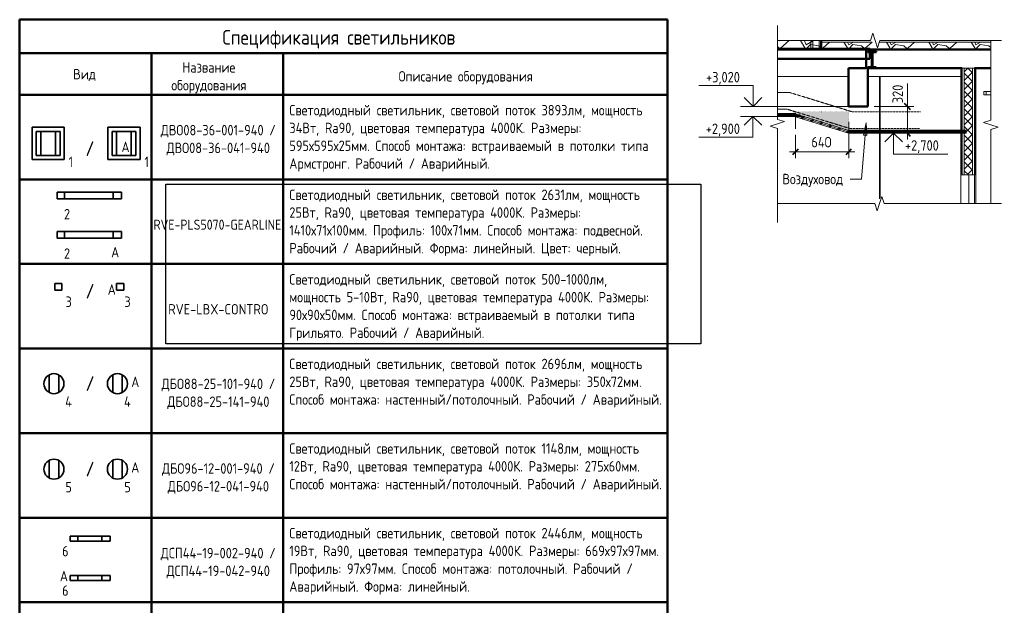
# Model space of a CAD drawing. Header units: millimetres. Extents: x -13069 to 207500, y -71366 to 56785.
# Drawn here: x 69244 to 80998, y -2979 to 4059 of the extents above; entities that cross this region are included whole.
import ezdxf

# ---------------------------------------------------------------- set-up
doc = ezdxf.new("R2010")
doc.units = ezdxf.units.MM
doc.linetypes.add('ADSK_Линия разреза', pattern=[20, 0, -10, 0, -10])
doc.linetypes.add('ADSK_Штриховая_ш3 п1_5', pattern=[4.5, 3, -1.5])
for name, color, linetype, lineweight in [('Аннотация', 7, 'Continuous', 18), ('Двери', 7, 'Continuous', 9), ('Каркас', 7, 'Continuous', 18), ('Отметки', 7, 'Continuous', 9), ('Перекрытие', 7, 'Continuous', 18), ('Потолки', 7, 'Continuous', 9), ('Размеры', 7, 'Continuous', 9), ('Размеры-50', 7, 'Continuous', 9), ('Стены внутренние', 7, 'Continuous', 18), ('Стены отделка', 7, 'Continuous', 30), ('Стены штриховка', 7, 'Continuous', 9), ('Узлы', 7, 'Continuous', 18)]:
    doc.layers.add(name, color=color, linetype=linetype, lineweight=lineweight)
doc.layers.add('вспомогательные невид.', color=140, linetype='Continuous', plot=False)
doc.layers.add('Линии', color=7, linetype='Continuous', lineweight=9, true_color=0x00a600)
doc.styles.add('GOST Common_4', font='GOST_Common.ttf', dxfattribs={"width": 0.9, "height": 125})
doc.styles.add('GOST Common_5', font='GOST_Common.ttf', dxfattribs={"width": 0.9, "height": 175})
doc.styles.add('GOST Common_6', font='GOST_Common.ttf', dxfattribs={"width": 0.9, "height": 125})
doc.dimstyles.new('ADSK_Основной_2_5_мм', dxfattribs={"dimscale": 304.8, "dimtxt": 125.714375, "dimasz": 0.231955, "dimexe": 0.246063, "dimexo": 0.246063, "dimgap": 0.049213, "dimtad": 1, "dimrnd": 0.01, "dimdsep": 46, "dimtxsty": 'GOST Common_6', "dimblk1": 'OBLIQUE', "dimblk2": 'OBLIQUE', "dimsah": 1, "dimcen": 0.09, "dimdle": 0.246063, "dimazin": 2, "dimtfac": 1, "dimtdec": 4, "dimtix": 1, "dimtmove": 1, "dimatfit": 3, "dimfxl": 1, "dimtvp": 1, "dimtolj": 1, "dimtzin": 0, "dimlwd": 20, "dimlwe": 20, "dimarcsym": 2})
doc.dimstyles.new('ADSK_Основной_2_5_мм_1', dxfattribs={"dimscale": 304.8, "dimtxt": 125.714375, "dimasz": 0.231955, "dimexe": 0.246063, "dimexo": 0.246063, "dimgap": 0.049213, "dimtad": 1, "dimrnd": 0.01, "dimdsep": 46, "dimtxsty": 'GOST Common_6', "dimblk1": 'OBLIQUE', "dimblk2": 'OBLIQUE', "dimsah": 1, "dimcen": 0.09, "dimdle": 0.246063, "dimazin": 2, "dimtfac": 1, "dimtdec": 4, "dimtix": 1, "dimtmove": 0, "dimatfit": 3, "dimfxl": 1, "dimtvp": 1, "dimtolj": 1, "dimtzin": 0, "dimlwd": 20, "dimlwe": 20, "dimarcsym": 2})
pattern_1 = [(228.013, (72105.54, 7964.516), (-4063.98296, -4572.01447), [68.344, -6766.097]), (184.97, (72059.82, 7913.716), (6095.998235, 508.027554), [117.281, -11610.81]), (132.51, (71942.98, 7903.556), (5079.95691, -5588.03992), [82.696, -8186.944]), (267.274, (71744.86, 7776.556), (507.94474, 10160.002387), [106.801, -10573.287]), (292.834, (71739.78, 7669.876), (-2540.03643, 6095.98479), [104.727, -10367.961]), (357.274, (71780.42, 7573.356), (-10160.002387, 507.94474), [106.801, -10573.287]), (37.694, (71887.1, 7568.276), (-6604.021272, -5079.971602), [141.239, -13982.623]), (72.255, (71998.86, 7654.636), (3556.064373, 11175.979774), [133.344, -13201.051]), (121.43, (72039.5, 7781.636), (-4064.05045, 6603.968875), [107.163, -10609.109]), (175.236, (71983.62, 7873.076), (5587.99703, -508.03486), [122.343, -5994.788]), (222.397, (71861.7, 7883.236), (-6096.042793, -5587.953647), [158.216, -15663.355]), (138.814, (72247.78, 7771.476), (-3555.99644, 3048.0045), [54.001, -5346.113]), (171.469, (72207.14, 7807.036), (6603.99527, -1016.02695), [102.736, -10170.928]), (225, (72105.54, 7822.28), (6e-14, -508), [71.842, -646.578]), (203.199, (72069.98, 7883.236), (2539.99304, 1016.019), [38.688, -3830.124]), (291.801, (72034.42, 7868), (-507.9893, 1524.0036), [54.713, -2680.95]), (30.964, (72054.74, 7817.2), (1523.9959, 1016.0063), [88.864, -2873.26]), (161.565, (72130.94, 7862.92), (1015.9995, -508.0012), [64.257, -1542.18]), (16.389, (71739.78, 7867.996), (5080.01418, 1523.951934), [90.018, -8911.765]), (70.346, (71826.14, 7893.396), (-2032.01758, -5587.99429), [75.52, -7476.443]), (293.199, (72130.94, 7964.516), (-1016.019, 2539.99304), [77.376, -3791.437]), (343.61, (72161.42, 7893.396), (-5079.987584, 1524.0406), [90.018, -8911.765]), (339.444, (71739.78, 7553.036), (-2540.0012, 1015.99825), [86.807, -4253.547]), (294.775, (71821.06, 7522.556), (-2539.9866, 5588.0063), [72.734, -7200.719]), (66.801, (72136.02, 7456.516), (1016.019, 2539.99304), [77.376, -3791.437]), (17.354, (72166.5, 7527.636), (-6604.00137, -2031.99704), [85.157, -8430.475]), (69.444, (71887.1, 7456.516), (-1015.99825, -2540.0012), [43.404, -4296.951]), (101.31, (72105.54, 7456.52), (-508.0024, 2031.9995), [25.903, -2564.4]), (165.964, (72100.46, 7481.92), (1524.002, -507.9934), [104.727, -1989.81]), (186.009, (71998.86, 7507.316), (5079.99949, 507.99935), [97.053, -9608.273]), (303.69, (72054.74, 7771.48), (-507.9988, 1016.0008), [73.265, -1758.355]), (353.157, (72095.38, 7710.516), (8635.99603, -1016.034418), [127.911, -12663.202]), (60.945, (72222.38, 7695.276), (-2032.0253, -3555.98588), [52.302, -5177.878]), (90, (72247.8, 7741), (-508, 508), [30.48, -477.52]), (120.256, (71988.7, 7522.556), (2031.9722, -3556.01508), [70.573, -6986.788]), (48.013, (71953.14, 7583.516), (4063.98296, 4572.01447), [136.689, -6697.752]), (0, (72044.6, 7685.1), (508, 508), [132.08, -375.92]), (325.305, (72176.66, 7685.116), (-5080.00937, 3555.98659), [80.322, -7951.863]), (254.055, (72242.7, 7639.396), (-507.9861, -2032.00347), [73.966, -3624.33]), (207.646, (72222.38, 7568.276), (-9651.99768, -5080.003305), [120.429, -11922.493]), (175.426, (72115.7, 7512.396), (-6603.999606, 508.009387), [127.406, -12613.17])]

# ---------------------------------------------------------------- blocks, each defined once
blk = doc.blocks.new('AC_Дверь_Однопольная_Деревянная - 1050х2200 пр EI30 Д-34пр-3635889-а-а_потолки')
at = {"layer": 'Двери'}
for p, q in [((-31426, 2200), (-31496, 2200)), ((-31496, 2200), (-31496, 1856)), ((-31426, 1856), (-31426, 2200))]:
    blk.add_line(p, q, dxfattribs=at)
blk = doc.blocks.new('Типовая двутавровая балка _АСТО 20-93_ Балки - 100х200Н Б-12-2301006-а-а_потолки')
at = {"layer": 'Каркас', "lineweight": 50}
for p, q in [((-32604, 3680), (-32704, 3680)), ((-32704, 3680), (-32704, 3669)), ((-32704, 3669), (-32657, 3669)), ((-32657, 3669), (-32657, 3491)), ((-32650, 3491), (-32650, 3669)), ((-32650, 3669), (-32604, 3669)), ((-32604, 3669), (-32604, 3680)), ((-32657, 3491), (-32704, 3491)), ((-32704, 3491), (-32704, 3480)), ((-32704, 3480), (-32604, 3480)), ((-32604, 3491), (-32650, 3491)), ((-32604, 3480), (-32604, 3491))]:
    blk.add_line(p, q, dxfattribs=at)
blk = doc.blocks.new('ADSK_Обрыв_Линия - По умолчанию-6559408-а-а_потолки')
at = {"layer": 'Узлы', "lineweight": 20}
for p, q in [((-31232, 3810), (-31232, 2855)), ((-31232, 2744), (-31232, 1856))]:
    blk.add_line(p, q, dxfattribs=at)
blk = doc.blocks.new('ADSK_Обрыв_Линия - По умолчанию-6560891-а-а_потолки')
at = {"layer": 'Узлы', "lineweight": 20}
for p, q in [((-32622, 1856), (-33788, 1856)), ((-31256, 1856), (-32511, 1856))]:
    blk.add_line(p, q, dxfattribs=at)
blk = doc.blocks.new('ADSK_Обрыв_Линия - По умолчанию-6560828-а-а_потолки')
at = {"layer": 'Узлы', "lineweight": 20}
for p, q in [((-32672, 3810), (-33788, 3810)), ((-31256, 3810), (-32561, 3810))]:
    blk.add_line(p, q, dxfattribs=at)
blk = doc.blocks.new('ADSK_Обрыв_Линия - По умолчанию-5873645-а-а_потолки')
at = {"layer": 'Узлы', "lineweight": 20}
for p, q in [((-33788, 3840), (-33788, 2865)), ((-33788, 2754), (-33788, 1780))]:
    blk.add_line(p, q, dxfattribs=at)
blk = doc.blocks.new('Высотные отметки - Стрелка вниз-12094-а-а_потолки')
at = {"layer": 'Аннотация', "lineweight": 20}
for p, q in [((-32546, 2700), (-32246, 2700)), ((-32396, 2700), (-32502, 2594)), ((-32396, 2700), (-32396, 2450)), ((-32396, 2700), (-32289, 2594)), ((-32396, 2450), (-31746, 2450))]:
    blk.add_line(p, q, dxfattribs=at)
blk = doc.blocks.new('DIMBLOCK21-а-а_потолки')
at = {"layer": 'Размеры-50', "lineweight": 20, "transparency": 16777216}
for p, q in [((79873, 3294), (79873, 3058)), ((79873, 3095), (79873, 2625)), ((79873, 3058), (79873, 2860)), ((79873, 3020), (79475, 3020)), ((79873, 3020), (79948, 3020)), ((79873, 2700), (79848, 2700)), ((79873, 2700), (79948, 2700))]:
    blk.add_line(p, q, dxfattribs=at)
at = {"layer": 'Размеры-50', "lineweight": 40, "transparency": 16777216}
for p, q in [((79873, 3020), (79837, 3055)), ((79873, 3020), (79908, 2985)), ((79873, 2700), (79837, 2735)), ((79873, 2700), (79908, 2665))]:
    blk.add_line(p, q, dxfattribs=at)
at = {"layer": 'Размеры-50', "color": 0, "lineweight": 20, "transparency": 16777216, "insert": (79694, 3058), "char_height": 125, "width": 283.82, "attachment_point": 1, "rotation": 90, "line_spacing_factor": 1.022761, "style": 'GOST Common_6'}
blk.add_mtext('320', dxfattribs=at)
blk = doc.blocks.new('_Oblique')
at = {"color": 0, "linetype": 'ByBlock', "lineweight": -2}
blk.add_line((-0.5, -0.5), (0.5, 0.5), dxfattribs=at)
blk = doc.blocks.new('DIMBLOCK22-а-а_потолки')
at = {"layer": 'Размеры-50', "lineweight": 20, "transparency": 16777216}
for p, q in [((79170, 2477), (79170, 2836)), ((78535, 2477), (78535, 2678)), ((78460, 2477), (79245, 2477)), ((78535, 2477), (78535, 2402)), ((79170, 2477), (79170, 2402))]:
    blk.add_line(p, q, dxfattribs=at)
at = {"layer": 'Размеры-50', "lineweight": 40, "transparency": 16777216}
for p, q in [((78535, 2477), (78499, 2442)), ((78535, 2477), (78570, 2512)), ((79170, 2477), (79134, 2442)), ((79170, 2477), (79205, 2512))]:
    blk.add_line(p, q, dxfattribs=at)
at = {"layer": 'Размеры-50', "color": 0, "lineweight": 20, "transparency": 16777216, "insert": (78723, 2655), "char_height": 125, "width": 309.39, "attachment_point": 1, "line_spacing_factor": 1.022761, "style": 'GOST Common_6'}
blk.add_mtext('64О', dxfattribs=at)
blk = doc.blocks.new('Высотные отметки - Стрелка вверх-12093-а-а_потолки')
at = {"layer": 'Аннотация', "lineweight": 20}
for p, q in [((-34078, 3270), (-34728, 3270)), ((-34078, 3020), (-34078, 3270)), ((-34078, 3020), (-34184, 3126)), ((-34078, 3020), (-33972, 3126)), ((-33928, 3020), (-34228, 3020))]:
    blk.add_line(p, q, dxfattribs=at)

msp = doc.modelspace()

# ---------------------------------------------------------------- hatches: boundary and pattern name
at = {"layer": 'Аннотация', "lineweight": 9}
msp.add_hatch(color=256, dxfattribs=at).paths.add_polyline_path([(79378.057, 2822.257), (79346.071, 2674.382), (79385.434, 2671.143)])
at = {"layer": 'Перекрытие', "lineweight": 9}
h = msp.add_hatch(dxfattribs=at)
h.set_pattern_fill('FP_116', color=256, style=0, pattern_type=2)
h.set_pattern_definition(pattern_1)
h.paths.add_polyline_path([(78543.799, 3710), (78840.745, 3710), (78840.745, 3810.202), (78316.48, 3810.202), (78316.48, 3710)])
h = msp.add_hatch(dxfattribs=at)
h.set_pattern_fill('FP_116', color=256, style=0, pattern_type=2)
h.set_pattern_definition(pattern_1)
h.paths.add_polyline_path([(78840.745, 3700), (80871.691, 3700), (80871.691, 3790), (79536.548, 3790), (79515.463, 3723.599), (79451.204, 3790), (78840.745, 3790), (78840.745, 3740.207)])
at = {"layer": 'Стены внутренние', "lineweight": 9}
h = msp.add_hatch(dxfattribs=at)
h.set_pattern_fill('FP_117', color=256, style=0, pattern_type=2)
h.set_pattern_definition([(45, (71739.78, 7456.516), (-53.033, 53.033), []), (135, (71739.78, 7456.516), (-53.033, -53.033), [])])
h.paths.add_polyline_path([(80607.71, 2200), (80652.71, 2200), (80652.71, 3480), (80552.71, 3480), (80552.71, 2200)])
at = {"layer": 'Узлы', "lineweight": 20, "true_color": 0xffffff}
msp.add_hatch(color=7, dxfattribs=at).paths.add_polyline_path([(79169.69, 2737.792), (79169.69, 2953.482), (78510.899, 2953.482), (78510.21, 2940.789), (79113.374, 2755.127)])
at = {"layer": 'Узлы', "lineweight": 50, "true_color": 0x00ff00}
h = msp.add_hatch(dxfattribs=at)
h.set_pattern_fill('FP_118', color=3, style=0, pattern_type=2)
h.set_pattern_definition([(45, (71739.78, 7456.52), (-70.7107, 70.7107), [])])
h.paths.add_polyline_path([(79169.69, 2700), (79169.69, 2733.482), (78525.603, 2931.74), (78521.668, 2931.74), (78519.944, 2900), (79117.711, 2716)])

# ---------------------------------------------------------------- linework, layer by layer
at = {"layer": 'Аннотация', "lineweight": 20}
for p, q in [((78316.48, 3840), (78316.48, 3990)), ((79431.654, 3810.202), (79459.808, 3896.852)), ((79431.654, 3810.202), (79459.808, 3896.852)), ((79459.808, 3896.852), (79487.963, 3810.202)), ((79459.808, 3896.852), (79487.963, 3810.202)), ((79487.963, 3810.202), (79515.463, 3723.599)), ((79542.963, 3810.202), (79515.463, 3723.599)), ((79542.963, 3810.202), (79515.463, 3723.599)), ((80847.963, 3810.202), (80997.963, 3810.202)), ((78316.48, 2865), (78403.083, 2837.5)), ((78316.48, 2865), (78403.083, 2837.5)), ((78316.48, 2810), (78403.083, 2837.5)), ((80871.691, 2855), (80785.089, 2827.5)), ((80871.691, 2855), (80785.089, 2827.5)), ((80871.691, 2800), (80785.089, 2827.5)), ((78229.83, 2781.846), (78316.48, 2810)), ((78229.83, 2781.846), (78316.48, 2810)), ((78316.48, 2753.691), (78229.83, 2781.846)), ((78316.48, 2753.691), (78229.83, 2781.846)), ((80958.342, 2771.846), (80871.691, 2800)), ((80958.342, 2771.846), (80871.691, 2800)), ((80871.691, 2743.691), (80958.342, 2771.846)), ((80871.691, 2743.691), (80958.342, 2771.846)), ((79537.963, 1856.342), (79565.463, 1942.944)), ((79592.963, 1856.342), (79565.463, 1942.944)), ((79592.963, 1856.342), (79565.463, 1942.944)), ((78316.48, 1780), (78316.48, 1630)), ((79481.654, 1856.342), (79509.808, 1769.692)), ((79481.654, 1856.342), (79509.808, 1769.692)), ((79509.808, 1769.692), (79537.963, 1856.342)), ((79509.808, 1769.692), (79537.963, 1856.342)), ((80847.963, 1856.342), (80997.963, 1856.342))]:
    msp.add_line(p, q, dxfattribs=at)
at = {"layer": 'Аннотация', "lineweight": 9}
for p, q in [((79378.057, 2822.257), (79322.73, 2150.063)), ((79378.057, 2822.257), (79346.071, 2674.382)), ((79385.434, 2671.143), (79378.057, 2822.257)), ((79346.071, 2674.382), (79385.434, 2671.143)), ((79220.493, 2150.063), (79186.727, 2150.063)), ((79322.73, 2150.063), (79220.493, 2150.063))]:
    msp.add_line(p, q, dxfattribs=at)
at = {"layer": 'вспомогательные невид.'}
msp.add_lwpolyline([(70994.51, 2087.757), (77399.181, 2087.757), (77399.181, 175.256), (70994.51, 175.256)], close=True, dxfattribs=at)
at = {"layer": 'Каркас', "lineweight": 50}
for p, q in [((79378.899, 3700), (79378.899, 3480)), ((80871.691, 3700), (79378.899, 3700)), ((79378.899, 3480), (79169.69, 3480)), ((79169.69, 3480), (79169.69, 3020)), ((79399.69, 3480), (80527.71, 3480)), ((79399.69, 3020), (79399.69, 3480)), ((80677.71, 3480), (80871.691, 3480)), ((79169.69, 3020), (79399.69, 3020))]:
    msp.add_line(p, q, dxfattribs=at)
at = {"layer": 'Каркас', "lineweight": 20}
for p, q in [((79378.899, 3480), (79399.69, 3480)), ((79399.69, 3480), (79378.899, 3480)), ((80527.71, 3480), (80552.71, 3480)), ((80552.71, 3480), (80652.71, 3480)), ((80652.71, 3480), (80677.71, 3480))]:
    msp.add_line(p, q, dxfattribs=at)
at = {"layer": 'Линии', "color": 7, "lineweight": 50}
for p, q in [((69243.742, 4059.411), (69243.742, -10299.036)), ((69243.742, 4059.411), (76999.327, 4059.411)), ((76999.327, 4059.411), (76999.327, -10299.036)), ((69243.742, 3659.411), (76999.327, 3659.411)), ((70823.742, 3659.411), (70823.742, -10299.036)), ((72399.327, 3659.411), (72399.327, -10299.036)), ((69243.742, 3159.411), (76999.327, 3159.411)), ((69243.742, 2146.337), (76999.327, 2146.337)), ((69243.742, 1133.262), (76999.327, 1133.262)), ((69243.742, 120.188), (76999.327, 120.188)), ((69243.742, -892.887), (76999.327, -892.887)), ((69243.742, -1905.961), (76999.327, -1905.961)), ((69243.742, -2919.036), (76999.327, -2919.036))]:
    msp.add_line(p, q, dxfattribs=at)
at = {"layer": 'Линии', "color": 7, "lineweight": 20}
for p, q in [((78463.171, 3186.724), (78316.48, 3186.724)), ((78433.051, 2986.724), (78316.48, 2986.724)), ((78534.69, 2929.24), (78534.69, 2753.482))]:
    msp.add_line(p, q, dxfattribs=at)
at = {"layer": 'Линии', "color": 7, "linetype": 'ADSK_Штриховая_ш3 п1_5'}
for p, q in [((79208.575, 2957), (78463.171, 3186.724)), ((79178.455, 2757), (78433.051, 2986.724)), ((80028.575, 2957), (79208.575, 2957)), ((80018.455, 2757), (79178.455, 2757))]:
    msp.add_line(p, q, dxfattribs=at)
at = {"layer": 'Линии', "color": 7, "linetype": 'ADSK_Линия разреза', "true_color": 0xffffff}
for p, q in [((78510.899, 2953.482), (78510.21, 2940.789)), ((78510.21, 2940.789), (79169.69, 2737.792)), ((79169.69, 2953.482), (78510.899, 2953.482)), ((79169.69, 2737.792), (79169.69, 2953.482))]:
    msp.add_line(p, q, dxfattribs=at)
at = {"layer": 'Линии', "color": 7}
for p, q in [((78521.679, 2931.953), (78519.944, 2900)), ((78519.944, 2900), (79169.69, 2700)), ((78520.812, 2915.976), (79169.69, 2716)), ((78525.603, 2931.74), (78521.679, 2931.953)), ((79169.69, 2733.482), (78525.603, 2931.74)), ((79169.69, 2700), (79169.69, 2733.482))]:
    msp.add_line(p, q, dxfattribs=at)
at = {"layer": 'Линии', "color": 5, "lineweight": 35, "true_color": 0x0000ff}
for p, q in [((69391.988, 2769.875), (69778.489, 2769.875)), ((69391.988, 2382.866), (69391.988, 2769.875)), ((69728.489, 2719.875), (69441.988, 2719.875)), ((69441.988, 2719.875), (69441.988, 2432.866)), ((69496.527, 2719.875), (69496.527, 2432.866)), ((69672.527, 2719.875), (69672.527, 2432.866)), ((69728.489, 2432.866), (69728.489, 2719.875)), ((69778.489, 2769.875), (69778.489, 2382.866)), ((69778.489, 2382.866), (69391.988, 2382.866)), ((69441.988, 2432.866), (69728.489, 2432.866)), ((69691.652, 1912.846), (69691.652, 1992.846)), ((69691.652, 1992.846), (70464.283, 1992.846)), ((70464.283, 1912.846), (69691.652, 1912.846)), ((69781.639, 1912.846), (69781.639, 1992.846)), ((70364.283, 1992.846), (70364.283, 1912.846)), ((70464.283, 1992.846), (70464.283, 1912.846)), ((69749.715, 901.124), (69664.981, 901.124)), ((69664.981, 821.124), (69664.981, 901.124)), ((69749.715, 821.124), (69749.715, 901.124)), ((69664.981, 821.124), (69749.715, 821.124)), ((69598.135, -406.298), (69598.135, -194.666)), ((69713.135, -405.309), (69713.135, -195.654)), ((69598.135, -1430.115), (69598.135, -1218.483)), ((69713.135, -1429.127), (69713.135, -1219.472)), ((69850.609, -2187.154), (69850.609, -2127.154)), ((69850.609, -2127.154), (70327.716, -2127.154)), ((70327.716, -2187.154), (69850.609, -2187.154)), ((69940.597, -2187.154), (69940.597, -2127.154)), ((70227.716, -2127.154), (70227.716, -2187.154)), ((70327.716, -2127.154), (70327.716, -2187.154))]:
    msp.add_line(p, q, dxfattribs=at)
at = {"layer": 'Линии', "color": 1, "lineweight": 35, "true_color": 0xff0000}
for p, q in [((70300.442, 2769.875), (70686.942, 2769.875)), ((70300.442, 2382.866), (70300.442, 2769.875)), ((70636.942, 2719.875), (70350.442, 2719.875)), ((70350.442, 2719.875), (70350.442, 2432.866)), ((70404.981, 2719.875), (70404.981, 2432.866)), ((70580.981, 2719.875), (70580.981, 2432.866)), ((70636.942, 2432.866), (70636.942, 2719.875)), ((70686.942, 2769.875), (70686.942, 2382.866)), ((70686.942, 2382.866), (70300.442, 2382.866)), ((70350.442, 2432.866), (70636.942, 2432.866)), ((69691.652, 1440.511), (69691.652, 1520.511)), ((69691.652, 1520.511), (70464.283, 1520.511)), ((70464.283, 1440.511), (69691.652, 1440.511)), ((69781.639, 1440.511), (69781.639, 1520.511)), ((70364.283, 1520.511), (70364.283, 1440.511)), ((70464.283, 1520.511), (70464.283, 1440.511)), ((70489.715, 901.124), (70404.981, 901.124)), ((70404.981, 821.124), (70404.981, 901.124)), ((70489.715, 821.124), (70489.715, 901.124)), ((70404.981, 821.124), (70489.715, 821.124)), ((70358.135, -406.298), (70358.135, -194.666)), ((70473.135, -405.309), (70473.135, -195.654)), ((70358.135, -1430.115), (70358.135, -1218.483)), ((70473.135, -1429.127), (70473.135, -1219.472)), ((69850.609, -2659.489), (69850.609, -2599.489)), ((69850.609, -2599.489), (70327.716, -2599.489)), ((70327.716, -2659.489), (69850.609, -2659.489)), ((69940.597, -2659.489), (69940.597, -2599.489)), ((70227.716, -2599.489), (70227.716, -2659.489)), ((70327.716, -2599.489), (70327.716, -2659.489))]:
    msp.add_line(p, q, dxfattribs=at)
at = {"layer": 'Линии', "color": 5, "lineweight": 35, "true_color": 0x0000ff}
for centre in [(69654.73, -300.482), (69654.73, -1324.299)]:
    msp.add_circle(centre, 120, dxfattribs=at)
at = {"layer": 'Линии', "color": 1, "lineweight": 35, "true_color": 0xff0000}
for centre in [(70414.73, -300.482), (70414.73, -1324.299)]:
    msp.add_circle(centre, 120, dxfattribs=at)
at = {"layer": 'Отметки', "lineweight": 20}
for p, q in [((78912.732, 3020), (78026.378, 3020)), ((79197.853, 3020), (78912.732, 3020)), ((78505.718, 2900), (78023.461, 2900)), ((78374.984, 2900), (78505.718, 2900)), ((79622.675, 2700), (79708.425, 2700)), ((79741.705, 2700), (79622.675, 2700))]:
    msp.add_line(p, q, dxfattribs=at)
at = {"layer": 'Перекрытие', "lineweight": 50}
for p, q in [((78840.745, 3810.202), (78840.745, 3700)), ((79422.559, 3710), (78316.48, 3710)), ((78316.48, 3700), (80871.691, 3700)), ((79422.559, 3590), (79422.559, 3710)), ((78316.48, 3590), (79422.559, 3590))]:
    msp.add_line(p, q, dxfattribs=at)
at = {"layer": 'Перекрытие', "lineweight": 20}
for p, q in [((79451.204, 3790), (78840.745, 3790)), ((80871.691, 3790), (79536.548, 3790))]:
    msp.add_line(p, q, dxfattribs=at)
at = {"layer": 'Потолки', "lineweight": 20}
for p, q in [((80871.691, 3480), (80677.71, 3480)), ((80677.71, 3480), (80677.71, 3475)), ((80677.71, 3475), (80871.691, 3475)), ((78316.48, 2900), (78642.721, 2900)), ((79169.69, 2716), (79169.69, 2700)), ((80577.71, 2700), (80577.71, 2716)), ((79169.69, 2700), (80577.71, 2700))]:
    msp.add_line(p, q, dxfattribs=at)
at = {"layer": 'Потолки'}
for p, q in [((80788.927, 3200), (80788.927, 3160)), ((80788.927, 3200), (80871.691, 3200)), ((80817.778, 3200), (80817.778, 3160)), ((80871.691, 3160), (80788.927, 3160))]:
    msp.add_line(p, q, dxfattribs=at)
at = {"layer": 'Потолки', "lineweight": 35}
for p, q in [((78538.762, 2932), (78316.48, 2932)), ((78590.741, 2916), (78316.48, 2916)), ((80577.71, 2732), (79169.69, 2732)), ((79169.69, 2732), (79169.69, 2716)), ((80577.71, 2716), (79169.69, 2716)), ((80577.71, 2716), (80577.71, 2732))]:
    msp.add_line(p, q, dxfattribs=at)
at = {"layer": 'Стены внутренние', "lineweight": 20}
for p, q in [((79169.69, 3380), (78316.48, 3380)), ((80511.81, 3380), (79399.69, 3380)), ((79537.345, 2732), (79537.345, 3380)), ((79545.295, 3380), (79545.295, 2732)), ((79537.345, 1913.89), (79537.345, 2700)), ((79545.295, 2700), (79545.295, 1922.105)), ((80511.81, 1856.342), (80511.81, 2200)), ((80692.71, 2200), (80692.71, 1856.342))]:
    msp.add_line(p, q, dxfattribs=at)
at = {"layer": 'Стены отделка', "lineweight": 20}
for p, q in [((78715.745, 3810.202), (78715.745, 3700)), ((80511.81, 3480), (80511.81, 2200)), ((80527.71, 3480), (80511.81, 3480)), ((80527.71, 3380), (80527.71, 3480)), ((80692.71, 2200), (80692.71, 3480)), ((80527.71, 3380), (80511.81, 3380)), ((80511.81, 2200), (80607.71, 2200)), ((80677.71, 2200), (80692.71, 2200))]:
    msp.add_line(p, q, dxfattribs=at)
at = {"layer": 'Стены штриховка'}
for p, q in [((78740.745, 3700), (78740.745, 3810.202)), ((78815.745, 3700), (78815.745, 3810.202)), ((80518.71, 2200), (80518.71, 3480)), ((80677.71, 3480), (80527.71, 3480)), ((80552.71, 2200), (80552.71, 3480)), ((80652.71, 2200), (80652.71, 3480)), ((80677.71, 3475), (80677.71, 2200)), ((80683.71, 3480), (80683.71, 2200)), ((80527.71, 2200), (80527.71, 3380))]:
    msp.add_line(p, q, dxfattribs=at)

# ---------------------------------------------------------------- block references
at = {"layer": 'Аннотация', "lineweight": 20}
for name in ['Высотные отметки - Стрелка вверх-12093-а-а_потолки', 'Высотные отметки - Стрелка вниз-12094-а-а_потолки']:
    msp.add_blockref(name, (112103.989, 0), dxfattribs=at)
at = {"layer": 'Двери'}
msp.add_blockref('AC_Дверь_Однопольная_Деревянная - 1050х2200 пр EI30 Д-34пр-3635889-а-а_потолки', (112103.989, 0), dxfattribs=at)
at = {"layer": 'Каркас', "lineweight": 20}
msp.add_blockref('Типовая двутавровая балка _АСТО 20-93_ Балки - 100х200Н Б-12-2301006-а-а_потолки', (112103.989, 0), dxfattribs=at)
at = {"layer": 'Отметки', "lineweight": 20, "extrusion": (0, 0, -1)}
msp.add_blockref('Высотные отметки - Стрелка вниз-12094-а-а_потолки', (-45627.897, 200), dxfattribs=at)
at = {"layer": 'Узлы', "lineweight": 20}
for name in ['ADSK_Обрыв_Линия - По умолчанию-5873645-а-а_потолки', 'ADSK_Обрыв_Линия - По умолчанию-6560828-а-а_потолки', 'ADSK_Обрыв_Линия - По умолчанию-6559408-а-а_потолки', 'ADSK_Обрыв_Линия - По умолчанию-6560891-а-а_потолки']:
    msp.add_blockref(name, (112103.989, 0), dxfattribs=at)

# ---------------------------------------------------------------- texts
at = {"layer": 'Аннотация', "lineweight": 9, "line_spacing_factor": 1.022766}
for s, insert, char_height, width, attachment_point, style in [('\\pt179.99975,359.9995,539.99925,720.00075,900.0005,1080.00025,1260,1439.99975,1619.9995,1799.99925,1980.00075,2160.0005,2340.00025,2520,2699.99975,2879.9995,3059.99925,3240.00075,3420.0005,3600.00025,3780,3959.99975,4139.9995,4319.99925,4500.00075,4680.0005,4860.00025,5040,5219.99975,5399.9995,5579.99925,5760.00075;Спецификация светильников', (73065.633, 3823.782), 175, 3432.15, 5, 'GOST Common_5'), ('\\pt180,360,540,720,900,1080,1260,1440,1620,1800,1980,2160,2340,2520,2700,2880,3060,3240,3420,3600,3780,3960,4140,4320,4500,4680,4860,5040,5220,5400,5580,5760;Название оборудования', (71509.537, 3363.474), 125, 1021.05, 5, 'GOST Common_4'), ('\\pt180,360,540,720,900,1080,1260,1440,1620,1800,1980,2160,2340,2520,2700,2880,3060,3240,3420,3600,3780,3960,4140,4320,4500,4680,4860,5040,5220,5400,5580,5760;Вид', (69884.828, 3468.05), 125, 300.6, 1, 'GOST Common_4'), ('\\pt180,360,540,720,900,1080,1260,1440,1620,1800,1980,2160,2340,2520,2700,2880,3060,3240,3420,3600,3780,3960,4140,4320,4500,4680,4860,5040,5220,5400,5580,5760;Описание оборудования', (74584.943, 3363.474), 125, 2369.25, 5, 'GOST Common_4'), ('\\pt180,360,540,720,900,1080,1260,1440,1620,1800,1980,2160,2340,2520,2700,2880,3060,3240,3420,3600,3780,3960,4140,4320,4500,4680,4860,5040,5220,5400,5580,5760;Светодиодный светильник, световой поток 3893лм, мощность 34Вт, Ra90, цветовая температура 4000К. Размеры: 595х595х25мм. Способ монтажа: встраиваемый в потолки типа Армстронг. Рабочий / Аварийный.', (72472.875, 3037.657), 125, 4455.9, 1, 'GOST Common_4'), ('\\pt180,360,540,720,900,1080,1260,1440,1620,1800,1980,2160,2340,2520,2700,2880,3060,3240,3420,3600,3780,3960,4140,4320,4500,4680,4860,5040,5220,5400,5580,5760;ДВО08-36-001-940 / ДВО08-36-041-940', (71622.05, 2616.66), 125, 1512, 5, 'GOST Common_4'), ('\\pt179.99975,359.9995,539.99925,720.00075,900.0005,1080.00025,1260,1439.99975,1619.9995,1799.99925,1980.00075,2160.0005,2340.00025,2520,2699.99975,2879.9995,3059.99925,3240.00075,3420.0005,3600.00025,3780,3959.99975,4139.9995,4319.99925,4500.00075,4680.0005,4860.00025,5040,5219.99975,5399.9995,5579.99925,5760.00075;/ ', (70085.656, 2514.549), 175, 175.5, 5, 'GOST Common_5'), ('\\pt180,360,540,720,900,1080,1260,1440,1620,1800,1980,2160,2340,2520,2700,2880,3060,3240,3420,3600,3780,3960,4140,4320,4500,4680,4860,5040,5220,5400,5580,5760;1 ', (69856.785, 2356.182), 125, 175.5, 5, 'GOST Common_4'), ('\\pt180,360,540,720,900,1080,1260,1440,1620,1800,1980,2160,2340,2520,2700,2880,3060,3240,3420,3600,3780,3960,4140,4320,4500,4680,4860,5040,5220,5400,5580,5760;1 ', (70765.239, 2356.182), 125, 175.5, 5, 'GOST Common_4'), ('\\pt180,360,540,720,900,1080,1260,1440,1620,1800,1980,2160,2340,2520,2700,2880,3060,3240,3420,3600,3780,3960,4140,4320,4500,4680,4860,5040,5220,5400,5580,5760;Воздуховод', (78377.102, 2212.659), 125, 842.4, 1, 'GOST Common_4'), ('\\pt180,360,540,720,900,1080,1260,1440,1620,1800,1980,2160,2340,2520,2700,2880,3060,3240,3420,3600,3780,3960,4140,4320,4500,4680,4860,5040,5220,5400,5580,5760;Светодиодный светильник, световой поток 2631лм, мощность 25Вт, Ra90, цветовая температура 4000К. Размеры: 1410х71х100мм. Профиль: 100х71мм. Способ монтажа: подвесной. Рабочий / Аварийный. Форма: линейный. Цвет: черный.', (72472.875, 2024.583), 125, 4455.9, 1, 'GOST Common_4'), ('\\pt180,360,540,720,900,1080,1260,1440,1620,1800,1980,2160,2340,2520,2700,2880,3060,3240,3420,3600,3780,3960,4140,4320,4500,4680,4860,5040,5220,5400,5580,5760;2', (69811.341, 1730.243), 125, 175.5, 5, 'GOST Common_4'), ('\\pt172.8,345.6,518.4,691.2,864,1036.8,1209.6,1382.4,1555.2,1728,1900.8,2073.6,2246.4,2419.2,2592,2764.8,2937.6,3110.4,3283.2,3456,3628.8,3801.6,3974.4,4147.2,4320,4492.8,4665.6,4838.4,5011.2,5184,5356.8,5529.6;RVE-PLS5070-GEARLINE', (71611.088, 1603.585), 120, 1512, 5, 'GOST Common_4'), ('\\pt180,360,540,720,900,1080,1260,1440,1620,1800,1980,2160,2340,2520,2700,2880,3060,3240,3420,3600,3780,3960,4140,4320,4500,4680,4860,5040,5220,5400,5580,5760;2', (69811.341, 1257.907), 125, 175.5, 5, 'GOST Common_4'), ('\\pt180,360,540,720,900,1080,1260,1440,1620,1800,1980,2160,2340,2520,2700,2880,3060,3240,3420,3600,3780,3960,4140,4320,4500,4680,4860,5040,5220,5400,5580,5760;Светодиодный светильник, световой поток 500-1000лм, мощность 5-10Вт, Ra90, цветовая температура 4000К. Размеры: 90х90х50мм. Способ монтажа: встраиваемый в потолки типа Грильято. Рабочий / Аварийный.  ', (72472.875, 1011.508), 125, 4455.9, 1, 'GOST Common_4'), ('\\pt179.99975,359.9995,539.99925,720.00075,900.0005,1080.00025,1260,1439.99975,1619.9995,1799.99925,1980.00075,2160.0005,2340.00025,2520,2699.99975,2879.9995,3059.99925,3240.00075,3420.0005,3600.00025,3780,3959.99975,4139.9995,4319.99925,4500.00075,4680.0005,4860.00025,5040,5219.99975,5399.9995,5579.99925,5760.00075;/ ', (70087.268, 806.785), 175, 175.5, 5, 'GOST Common_5'), ('\\pt180,360,540,720,900,1080,1260,1440,1620,1800,1980,2160,2340,2520,2700,2880,3060,3240,3420,3600,3780,3960,4140,4320,4500,4680,4860,5040,5220,5400,5580,5760;3 ', (69830.691, 680.977), 125, 175.5, 5, 'GOST Common_4'), ('\\pt180,360,540,720,900,1080,1260,1440,1620,1800,1980,2160,2340,2520,2700,2880,3060,3240,3420,3600,3780,3960,4140,4320,4500,4680,4860,5040,5220,5400,5580,5760;3', (70535.729, 680.977), 125, 175.5, 5, 'GOST Common_4'), ('\\pt180,360,540,720,900,1080,1260,1440,1620,1800,1980,2160,2340,2520,2700,2880,3060,3240,3420,3600,3780,3960,4140,4320,4500,4680,4860,5040,5220,5400,5580,5760;RVE-LBX-CONTRO', (71623.4, 590.511), 125, 1512, 5, 'GOST Common_4'), ('\\pt180,360,540,720,900,1080,1260,1440,1620,1800,1980,2160,2340,2520,2700,2880,3060,3240,3420,3600,3780,3960,4140,4320,4500,4680,4860,5040,5220,5400,5580,5760;Светодиодный светильник, световой поток 2696лм, мощность 25Вт, Ra90, цветовая температура 4000К. Размеры: 350х72мм. Способ монтажа: настенный/потолочный. Рабочий / Аварийный. ', (72472.875, -1.566), 125, 4455.9, 1, 'GOST Common_4'), ('\\pt179.99975,359.9995,539.99925,720.00075,900.0005,1080.00025,1260,1439.99975,1619.9995,1799.99925,1980.00075,2160.0005,2340.00025,2520,2699.99975,2879.9995,3059.99925,3240.00075,3420.0005,3600.00025,3780,3959.99975,4139.9995,4319.99925,4500.00075,4680.0005,4860.00025,5040,5219.99975,5399.9995,5579.99925,5760.00075;/ ', (70087.268, -299.397), 175, 175.5, 5, 'GOST Common_5'), ('\\pt180,360,540,720,900,1080,1260,1440,1620,1800,1980,2160,2340,2520,2700,2880,3060,3240,3420,3600,3780,3960,4140,4320,4500,4680,4860,5040,5220,5400,5580,5760;ДБО88-25-101-940 / ДБО88-25-141-940', (71623.4, -422.564), 125, 1512, 5, 'GOST Common_4'), ('\\pt180,360,540,720,900,1080,1260,1440,1620,1800,1980,2160,2340,2520,2700,2880,3060,3240,3420,3600,3780,3960,4140,4320,4500,4680,4860,5040,5220,5400,5580,5760;4 ', (69829.341, -515.671), 125, 175.5, 5, 'GOST Common_4'), ('\\pt180,360,540,720,900,1080,1260,1440,1620,1800,1980,2160,2340,2520,2700,2880,3060,3240,3420,3600,3780,3960,4140,4320,4500,4680,4860,5040,5220,5400,5580,5760;4', (70534.379, -515.671), 125, 175.5, 5, 'GOST Common_4'), ('\\pt180,360,540,720,900,1080,1260,1440,1620,1800,1980,2160,2340,2520,2700,2880,3060,3240,3420,3600,3780,3960,4140,4320,4500,4680,4860,5040,5220,5400,5580,5760;Светодиодный светильник, световой поток 1148лм, мощность 12Вт, Ra90, цветовая температура 4000К. Размеры: 275х60мм. Способ монтажа: настенный/потолочный. Рабочий / Аварийный. ', (72472.875, -1014.641), 125, 4455.9, 1, 'GOST Common_4'), ('\\pt179.99975,359.9995,539.99925,720.00075,900.0005,1080.00025,1260,1439.99975,1619.9995,1799.99925,1980.00075,2160.0005,2340.00025,2520,2699.99975,2879.9995,3059.99925,3240.00075,3420.0005,3600.00025,3780,3959.99975,4139.9995,4319.99925,4500.00075,4680.0005,4860.00025,5040,5219.99975,5399.9995,5579.99925,5760.00075;/ ', (70087.268, -1323.215), 175, 175.5, 5, 'GOST Common_5'), ('\\pt180,360,540,720,900,1080,1260,1440,1620,1800,1980,2160,2340,2520,2700,2880,3060,3240,3420,3600,3780,3960,4140,4320,4500,4680,4860,5040,5220,5400,5580,5760;ДБО96-12-001-940 / ДБО96-12-041-940', (71623.4, -1435.638), 125, 1512, 5, 'GOST Common_4'), ('\\pt180,360,540,720,900,1080,1260,1440,1620,1800,1980,2160,2340,2520,2700,2880,3060,3240,3420,3600,3780,3960,4140,4320,4500,4680,4860,5040,5220,5400,5580,5760;5 ', (69830.691, -1539.489), 125, 175.5, 5, 'GOST Common_4'), ('\\pt180,360,540,720,900,1080,1260,1440,1620,1800,1980,2160,2340,2520,2700,2880,3060,3240,3420,3600,3780,3960,4140,4320,4500,4680,4860,5040,5220,5400,5580,5760;5', (70535.729, -1539.489), 125, 175.5, 5, 'GOST Common_4'), ('\\pt180,360,540,720,900,1080,1260,1440,1620,1800,1980,2160,2340,2520,2700,2880,3060,3240,3420,3600,3780,3960,4140,4320,4500,4680,4860,5040,5220,5400,5580,5760;Светодиодный светильник, световой поток 2446лм, мощность 19Вт, Ra90, цветовая температура 4000К. Размеры: 669х97х97мм. Профиль: 97х97мм. Способ монтажа: потолочный. Рабочий / Аварийный. Форма: линейный. ', (72472.875, -2027.715), 125, 4455.9, 1, 'GOST Common_4'), ('\\pt180,360,540,720,900,1080,1260,1440,1620,1800,1980,2160,2340,2520,2700,2880,3060,3240,3420,3600,3780,3960,4140,4320,4500,4680,4860,5040,5220,5400,5580,5760;6', (69790.866, -2306.285), 125, 175.5, 5, 'GOST Common_4'), ('\\pt180,360,540,720,900,1080,1260,1440,1620,1800,1980,2160,2340,2520,2700,2880,3060,3240,3420,3600,3780,3960,4140,4320,4500,4680,4860,5040,5220,5400,5580,5760;ДСП44-19-002-940 / ДСП44-19-042-940', (71621.6, -2448.713), 125, 1512, 5, 'GOST Common_4'), ('\\pt180,360,540,720,900,1080,1260,1440,1620,1800,1980,2160,2340,2520,2700,2880,3060,3240,3420,3600,3780,3960,4140,4320,4500,4680,4860,5040,5220,5400,5580,5760;6', (69790.866, -2778.621), 125, 175.5, 5, 'GOST Common_4')]:
    msp.add_mtext(s, dxfattribs=dict(at, insert=insert, char_height=char_height, width=width, attachment_point=attachment_point, style=style))
at = {"layer": 'Аннотация', "color": 1, "lineweight": 9, "true_color": 0xff0000, "char_height": 125, "width": 175.5, "attachment_point": 5, "line_spacing_factor": 1.022766, "style": 'GOST Common_4'}
for insert in [(70511.645, 2534.625), (70387.555, 1274.625), (70346.593, 826.861), (70628.204, -279.321), (70628.204, -1303.139), (69774.182, -2604.344)]:
    msp.add_mtext('\\pt180,360,540,720,900,1080,1260,1440,1620,1800,1980,2160,2340,2520,2700,2880,3060,3240,3420,3600,3780,3960,4140,4320,4500,4680,4860,5040,5220,5400,5580,5760;{\\fGOST Common|b1|i0|c204|p34;А} ', dxfattribs=dict(at, insert=insert))
at = {"layer": 'Отметки', "lineweight": 20, "char_height": 125, "width": 514.41128, "attachment_point": 1, "line_spacing_factor": 1.022761, "style": 'GOST Common_6'}
for s, insert in [('+3,020', (77462.04, 3433.354)), ('+2,900', (77459.123, 2815.278)), ('+2,700', (79844.087, 2615.278))]:
    msp.add_mtext(s, dxfattribs=dict(at, insert=insert))

# ---------------------------------------------------------------- dimensions: what is measured, and where the dimension line sits
at = {"layer": 'Размеры', "lineweight": 20}
dim = msp.add_linear_dim(base=(79872.641, 2700), p1=(79399.69, 3020), p2=(79922.633, 2700), angle=90, dimstyle='ADSK_Основной_2_5_мм', override={"dimpost": '<>', "dimfxl": 613.08207}, dxfattribs=at)
dim.commit()
dim.dimension.update_dxf_attribs({"geometry": 'DIMBLOCK21-а-а_потолки', "text_midpoint": (79777.621, 3199.667), "dimtype": 160, "text_rotation": 90})
dim = msp.add_linear_dim(base=(79169.69, 2477.098), p1=(78534.69, 2753.482), p2=(79169.69, 2910.638), text='64О', dimstyle='ADSK_Основной_2_5_мм_1', override={"dimpost": '<>', "dimfxl": 654.15824}, dxfattribs=at)
dim.commit()
dim.dimension.update_dxf_attribs({"geometry": 'DIMBLOCK22-а-а_потолки', "text_midpoint": (78852.19, 2554.598)})

doc.saveas('drawing.dxf')
